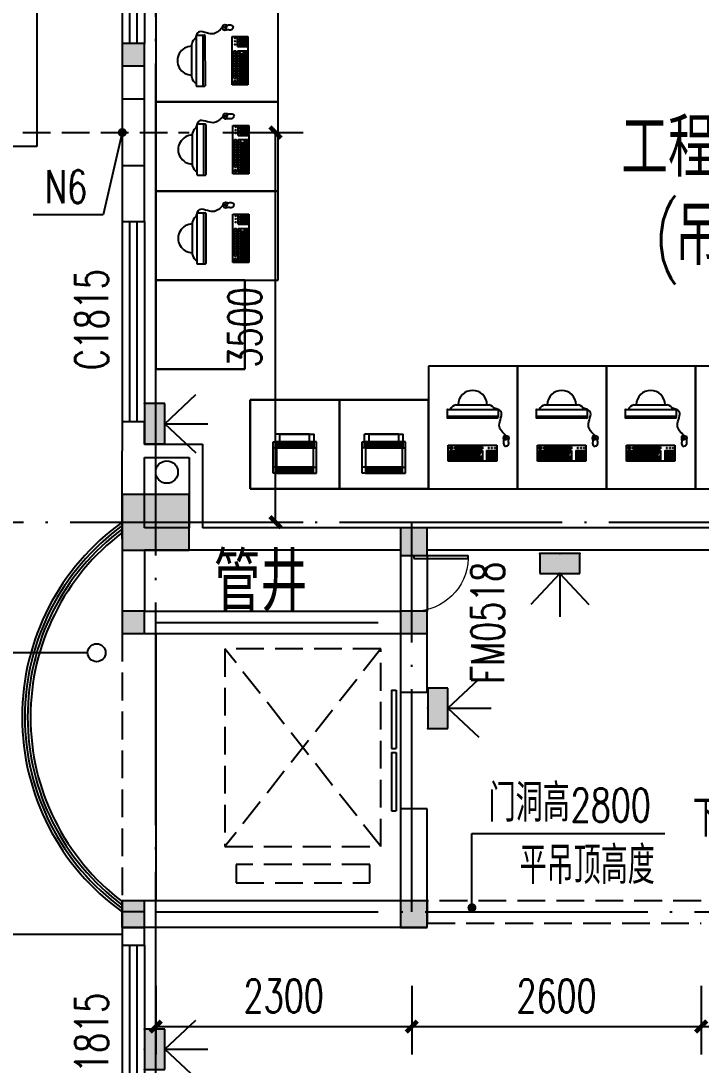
# Model space of a CAD drawing. Extents: x -93062 to 326984, y -142534 to 91021.
# Drawn here: x 24657 to 30768, y 41996 to 51375 of the extents above; entities that cross this region are included whole.
import ezdxf

# ---------------------------------------------------------------- set-up
doc = ezdxf.new("R2010")
doc.units = 0
doc.header["$LTSCALE"] = 1000
doc.header["$MEASUREMENT"] = 0
doc.linetypes.add('DASH', pattern=[0.35, 0.25, -0.1])
doc.linetypes.add('DOTE', pattern=[2.42, 2, -0.2, 0.02, -0.2])
doc.layers.get('0').update_dxf_attribs({"color": 8})
doc.layers.get('Defpoints').update_dxf_attribs({"color": 8})
for name, color, linetype in [('-人员定位', 6, 'Continuous'), ('CENTRE LINE', 8, 'DOTE'), ('COLUMN', 8, 'Continuous'), ('DIM_IDEN', 8, 'Continuous'), ('DIM_LEAD', 8, 'Continuous'), ('DOTE', 8, 'DOTE'), ('EQUIPMENT', 8, 'Continuous'), ('GROUND', 8, 'Continuous'), ('HOLE', 8, 'Continuous'), ('PUB_DIM', 8, 'Continuous'), ('PUB_HATCH', 8, 'Continuous'), ('PUB_TEXT', 8, 'Continuous'), ('STAIR', 8, 'Continuous'), ('TEXT', 8, 'Continuous'), ('WALL', 8, 'Continuous'), ('WINDOW', 8, 'Continuous'), ('WINDOW_TEXT', 8, 'Continuous')]:
    doc.layers.add(name, color=color, linetype=linetype)
doc.styles.add('_TCH_DIM', font='SIMPLEX', dxfattribs={"bigfont": 'GBCBIG'})
doc.styles.add('_TCH_DIM_T3', font='SIMPLEX', dxfattribs={"width": 0.705882, "bigfont": 'GBCBIG'})
doc.styles.add('_TCH_WINDOW', font='SIMPLEX', dxfattribs={"bigfont": 'GBCBIG'})
doc.styles.add('HZTXT', font='geditxt.shx', dxfattribs={"width": 0.8, "bigfont": 'hztxt1.shx'})
doc.dimstyles.new('_TCH_ARCH&&100', dxfattribs={"dimtxt": 297.5, "dimasz": 100, "dimexe": 250, "dimexo": 300, "dimgap": 126.25, "dimtad": 1, "dimdec": 0, "dimzin": 0, "dimdsep": 46, "dimtxsty": '_TCH_DIM_T3', "dimblk": 'ARCHTICK', "dimcen": 0.09, "dimazin": 2, "dimtfac": 1, "dimtdec": 0, "dimtix": 1, "dimtmove": 2, "dimatfit": 3, "dimfxl": 1, "dimtolj": 1, "dimtzin": 0, "dimarcsym": 0})

# ---------------------------------------------------------------- blocks, each defined once
blk = doc.blocks.new('_FZH')
blk.add_lwpolyline([(-0.5, -0.5), (0.5, -0.5), (0.5, 0.5), (-0.5, 0.5)], close=True)
at = {"layer": 'PUB_HATCH'}
blk.add_solid([(-0.5, -0.5), (0.5, -0.5), (-0.5, 0.5), (0.5, 0.5)], dxfattribs=at)
blk = doc.blocks.new('DSADa')
at = {"layer": 'COLUMN', "xscale": 600.0000000000146, "yscale": 500, "zscale": 500}
blk.add_blockref('_FZH', (0, -34500), dxfattribs=at)
blk = doc.blocks.new('A$C31CF031A')
at = {"layer": 'EQUIPMENT', "ltscale": 100}
for p, q in [((0, 4574.4), (0, 3774.4)), ((1100, 3774.4), (1100, 4574.4)), ((1100, 3774.4), (0, 3774.4)), ((0, 3774.4), (0, 2974.4)), ((0, 3774.4), (1100, 3774.4)), ((1100, 2974.4), (1100, 3774.4)), ((1100, 2974.4), (0, 2974.4)), ((0, 2974.4), (0, 2174.4)), ((0, 2974.4), (1100, 2974.4)), ((1100, 2174.4), (1100, 2974.4)), ((0, 2174.4), (1100, 2174.4)), ((2450, 1400), (2450, 300)), ((3250, 1400), (2450, 1400)), ((3250, 300), (3250, 1400)), ((3250, 1400), (3250, 300)), ((4050, 1400), (3250, 1400)), ((4050, 300), (4050, 1400)), ((4050, 1400), (4050, 300)), ((4850, 1400), (4050, 1400)), ((4850, 1400), (4850, 300)), ((5650, 1400), (4850, 1400)), ((4850, 300), (4850, 1400)), ((2450, 300), (3250, 300)), ((3250, 300), (4050, 300)), ((4050, 300), (4850, 300)), ((4850, 300), (5650, 300))]:
    blk.add_line(p, q, dxfattribs=at)
at = {"layer": 'EQUIPMENT'}
for p, q in [((608.4, 4445.3), (599.8, 4445.3)), ((608.4, 4444.3), (599.8, 4444.3)), ((634.9, 4445.3), (625.1, 4445.3)), ((634.9, 4444.3), (625.1, 4444.3)), ((365.5, 3920.2), (365.5, 4369.5)), ((370.5, 4374.5), (438, 4374.5)), ((426.2, 3915.2), (426.2, 4374.5)), ((443, 4369.5), (443.1, 3920.2)), ((686.6, 3926.9), (686.6, 4361.4)), ((686.6, 4361.4), (829.2, 4361.4)), ((733.9, 4271.2), (733.9, 4361.4)), ((733.9, 4361.4), (822.7, 4361.4)), ((733.9, 4361.4), (822.7, 4361.4)), ((733.9, 4271.2), (733.9, 4361.4)), ((733.9, 4338.8), (822.7, 4338.8)), ((733.9, 4316.3), (822.7, 4316.3)), ((751.6, 4361.4), (751.6, 4271.2)), ((769.4, 4361.4), (769.4, 4271.2)), ((787.2, 4361.4), (787.2, 4271.2)), ((804.9, 4361.4), (804.9, 4271.2)), ((822.7, 4361.4), (822.7, 4271.2)), ((829.2, 4361.4), (829.2, 3926.9)), ((324.1, 3996.4), (324.1, 4293.4)), ((702.3, 4233.7), (720.1, 4233.7)), ((702.3, 3985.7), (702.3, 4233.7)), ((702.3, 4233.7), (720.1, 4233.7)), ((720.1, 4233.7), (720.1, 4178.4)), ((720.1, 4233.7), (720.1, 3985.7)), ((733.9, 4293.8), (822.7, 4293.8)), ((733.9, 4271.2), (822.7, 4271.2)), ((733.9, 4233.7), (822.7, 4233.7)), ((733.9, 4233.7), (822.7, 4233.7)), ((733.9, 3940.7), (733.9, 4233.7)), ((733.9, 4233.7), (822.7, 4233.7)), ((751.6, 4233.7), (751.6, 3940.7)), ((787.2, 4233.7), (787.2, 3940.7)), ((804.9, 4233.7), (804.9, 3940.7)), ((822.7, 4233.7), (822.7, 3940.7)), ((702.3, 4211.2), (720.1, 4211.2)), ((702.3, 4188.6), (720.1, 4188.6)), ((702.3, 4166.1), (720.1, 4166.1)), ((702.3, 4143.5), (720.1, 4143.5)), ((733.9, 4211.2), (769.4, 4211.2)), ((733.9, 4188.6), (822.7, 4188.6)), ((733.9, 4166.1), (822.7, 4166.1)), ((733.9, 4143.5), (822.7, 4143.5)), ((769.4, 4211.2), (769.4, 3940.7)), ((787.2, 4211.2), (822.7, 4211.2)), ((702.3, 4121), (720.1, 4121)), ((702.3, 4098.5), (720.1, 4098.5)), ((702.3, 4075.9), (720.1, 4075.9)), ((702.3, 4053.4), (720.1, 4053.4)), ((733.9, 4121), (804.9, 4121)), ((733.9, 4098.5), (804.9, 4098.5)), ((733.9, 4075.9), (804.9, 4075.9)), ((733.9, 4053.4), (804.9, 4053.4)), ((702.3, 4030.8), (720.1, 4030.8)), ((702.3, 4008.3), (720.1, 4008.3)), ((702.3, 3985.7), (720.1, 3985.7)), ((702.3, 3963.2), (720.1, 3963.2)), ((702.3, 3940.7), (702.3, 3963.2)), ((720.1, 3940.7), (702.3, 3940.7)), ((720.1, 3963.2), (720.1, 3940.7)), ((733.9, 4030.8), (822.7, 4030.8)), ((733.9, 4008.3), (822.7, 4008.3)), ((733.9, 3985.7), (822.7, 3985.7)), ((733.9, 3963.2), (822.7, 3963.2)), ((822.7, 3940.7), (733.9, 3940.7)), ((370.5, 3915.2), (438.1, 3915.2)), ((829.2, 3926.9), (686.6, 3926.9)), ((372.2, 3122.4), (372.2, 3571.7)), ((377.2, 3576.7), (444.7, 3576.7)), ((432.9, 3117.4), (432.9, 3576.7)), ((449.7, 3571.7), (449.7, 3122.4)), ((615, 3647.4), (606.5, 3647.4)), ((615.1, 3646.5), (606.5, 3646.5)), ((641.5, 3646.5), (631.7, 3646.5)), ((641.5, 3647.4), (631.8, 3647.4)), ((330.8, 3198.6), (330.8, 3495.6)), ((693.2, 3129), (693.2, 3563.5)), ((693.2, 3563.5), (835.9, 3563.5)), ((740.5, 3473.4), (740.5, 3563.5)), ((740.5, 3563.5), (829.3, 3563.5)), ((740.5, 3563.5), (829.3, 3563.5)), ((740.5, 3473.4), (740.5, 3563.5)), ((740.5, 3541), (829.3, 3541)), ((740.5, 3518.4), (829.3, 3518.4)), ((740.5, 3495.9), (829.3, 3495.9)), ((740.5, 3473.4), (829.3, 3473.4)), ((758.3, 3563.5), (758.3, 3473.4)), ((776.1, 3563.5), (776.1, 3473.4)), ((793.8, 3563.5), (793.8, 3473.4)), ((811.6, 3563.5), (811.6, 3473.4)), ((829.3, 3563.5), (829.3, 3473.4)), ((835.9, 3563.5), (835.9, 3129)), ((709, 3435.9), (726.7, 3435.9)), ((709, 3187.9), (709, 3435.9)), ((709, 3435.9), (726.7, 3435.9)), ((709, 3413.3), (726.7, 3413.3)), ((709, 3390.8), (726.7, 3390.8)), ((726.7, 3435.9), (726.7, 3380.5)), ((726.7, 3435.9), (726.7, 3187.9)), ((740.5, 3435.9), (829.3, 3435.9)), ((740.5, 3435.9), (829.3, 3435.9)), ((740.5, 3142.8), (740.5, 3435.9)), ((740.5, 3435.9), (829.3, 3435.9)), ((740.5, 3413.3), (776.1, 3413.3)), ((740.5, 3390.8), (829.3, 3390.8)), ((758.3, 3435.9), (758.3, 3142.8)), ((776.1, 3413.3), (776.1, 3142.8)), ((793.8, 3435.9), (793.8, 3142.8)), ((793.8, 3413.3), (829.3, 3413.3)), ((811.6, 3435.9), (811.6, 3142.8)), ((829.3, 3435.9), (829.3, 3142.8)), ((709, 3368.2), (726.7, 3368.2)), ((709, 3345.7), (726.7, 3345.7)), ((709, 3323.1), (726.7, 3323.1)), ((709, 3300.6), (726.7, 3300.6)), ((740.5, 3368.2), (829.3, 3368.2)), ((740.5, 3345.7), (829.3, 3345.7)), ((740.5, 3323.1), (811.6, 3323.1)), ((740.5, 3300.6), (811.6, 3300.6)), ((709, 3278.1), (726.7, 3278.1)), ((709, 3255.5), (726.7, 3255.5)), ((709, 3233), (726.7, 3233)), ((709, 3210.4), (726.7, 3210.4)), ((740.5, 3278.1), (811.6, 3278.1)), ((740.5, 3255.5), (811.6, 3255.5)), ((740.5, 3233), (829.3, 3233)), ((740.5, 3210.4), (829.3, 3210.4)), ((377.2, 3117.4), (444.7, 3117.4)), ((835.9, 3129), (693.2, 3129)), ((709, 3187.9), (726.7, 3187.9)), ((709, 3165.3), (726.7, 3165.3)), ((709, 3142.9), (709, 3165.3)), ((726.7, 3142.9), (709, 3142.9)), ((726.7, 3165.3), (726.7, 3142.9)), ((740.5, 3187.9), (829.3, 3187.9)), ((740.5, 3165.3), (829.3, 3165.3)), ((829.3, 3142.8), (740.5, 3142.8)), ((615, 2849.6), (606.5, 2849.6)), ((615.1, 2848.6), (606.5, 2848.6)), ((641.5, 2848.6), (631.7, 2848.6)), ((641.5, 2849.6), (631.8, 2849.6)), ((372.2, 2324.5), (372.2, 2773.8)), ((377.2, 2778.8), (444.7, 2778.8)), ((432.9, 2319.5), (432.9, 2778.8)), ((449.7, 2773.8), (449.7, 2324.5)), ((693.2, 2331.2), (693.2, 2765.7)), ((693.2, 2765.7), (835.9, 2765.7)), ((740.5, 2675.5), (740.5, 2765.7)), ((740.5, 2765.7), (829.3, 2765.7)), ((740.5, 2765.7), (829.3, 2765.7)), ((740.5, 2675.5), (740.5, 2765.7)), ((740.5, 2743.1), (829.3, 2743.1)), ((740.5, 2720.6), (829.3, 2720.6)), ((758.3, 2765.7), (758.3, 2675.5)), ((776.1, 2765.7), (776.1, 2675.5)), ((793.8, 2765.7), (793.8, 2675.5)), ((811.6, 2765.7), (811.6, 2675.5)), ((829.3, 2765.7), (829.3, 2675.5)), ((835.9, 2765.7), (835.9, 2331.2)), ((330.8, 2400.7), (330.8, 2697.7)), ((709, 2638), (726.7, 2638)), ((709, 2390), (709, 2638)), ((709, 2638), (726.7, 2638)), ((726.7, 2638), (726.7, 2582.6)), ((726.7, 2638), (726.7, 2390)), ((740.5, 2698), (829.3, 2698)), ((740.5, 2675.5), (829.3, 2675.5)), ((740.5, 2638), (829.3, 2638)), ((740.5, 2638), (829.3, 2638)), ((740.5, 2344.9), (740.5, 2638)), ((740.5, 2638), (829.3, 2638)), ((758.3, 2638), (758.3, 2344.9)), ((793.8, 2638), (793.8, 2344.9)), ((811.6, 2638), (811.6, 2344.9)), ((829.3, 2638), (829.3, 2344.9)), ((709, 2615.5), (726.7, 2615.5)), ((709, 2592.9), (726.7, 2592.9)), ((709, 2570.4), (726.7, 2570.4)), ((709, 2547.8), (726.7, 2547.8)), ((740.5, 2615.5), (776.1, 2615.5)), ((740.5, 2592.9), (829.3, 2592.9)), ((740.5, 2570.4), (829.3, 2570.4)), ((740.5, 2547.8), (829.3, 2547.8)), ((776.1, 2615.5), (776.1, 2344.9)), ((793.8, 2615.5), (829.3, 2615.5)), ((709, 2525.3), (726.7, 2525.3)), ((709, 2502.7), (726.7, 2502.7)), ((709, 2480.2), (726.7, 2480.2)), ((709, 2457.6), (726.7, 2457.6)), ((740.5, 2525.3), (811.6, 2525.3)), ((740.5, 2502.7), (811.6, 2502.7)), ((740.5, 2480.2), (811.6, 2480.2)), ((740.5, 2457.6), (811.6, 2457.6)), ((709, 2435.1), (726.7, 2435.1)), ((709, 2412.6), (726.7, 2412.6)), ((709, 2390), (726.7, 2390)), ((709, 2367.5), (726.7, 2367.5)), ((709, 2345), (709, 2367.5)), ((726.7, 2345), (709, 2345)), ((726.7, 2367.5), (726.7, 2345)), ((740.5, 2435.1), (829.3, 2435.1)), ((740.5, 2412.6), (829.3, 2412.6)), ((740.5, 2390), (829.3, 2390)), ((740.5, 2367.5), (829.3, 2367.5)), ((829.3, 2344.9), (740.5, 2344.9)), ((377.2, 2319.5), (444.7, 2319.5)), ((835.9, 2331.2), (693.2, 2331.2)), ((0, 1374.4), (0, 2174.4)), ((0, 2174.4), (800, 2174.4)), ((800, 2174.4), (0, 2174.4)), ((0, 2174.4), (0, 1374.4)), ((800, 2174.4), (800, 1374.4)), ((800, 1374.4), (800, 2174.4)), ((800, 1374.4), (0, 1374.4)), ((0, 1374.4), (800, 1374.4)), ((1650, 1100), (850, 1100)), ((850, 1100), (850, 300)), ((850, 1100), (1650, 1100)), ((850, 300), (850, 1100)), ((2450, 1100), (1650, 1100)), ((1650, 1100), (1650, 300)), ((1650, 1100), (2450, 1100)), ((1650, 300), (1650, 1100)), ((1650, 300), (1650, 1100)), ((1650, 1100), (1650, 300)), ((2450, 300), (2450, 1100)), ((2450, 1100), (2450, 300)), ((2698.3, 1054.2), (2995.3, 1054.2)), ((3498.3, 1054.2), (3795.3, 1054.2)), ((4298.3, 1054.2), (4595.3, 1054.2)), ((2617.1, 1007.9), (2617.1, 940.3)), ((2617.1, 952.2), (3076.4, 952.2)), ((2622.1, 1012.9), (3071.4, 1012.9)), ((3076.4, 1007.9), (3076.4, 940.3)), ((3417.1, 1007.9), (3417.1, 940.3)), ((3417.1, 952.2), (3876.4, 952.2)), ((3422.1, 1012.9), (3871.4, 1012.9)), ((3876.4, 1007.9), (3876.4, 940.3)), ((4217.1, 1007.9), (4217.1, 940.3)), ((4217.1, 952.2), (4676.4, 952.2)), ((4222.1, 1012.9), (4671.4, 1012.9)), ((4676.4, 1007.9), (4676.4, 940.3)), ((3071.4, 935.3), (2622.1, 935.3)), ((3871.4, 935.3), (3422.1, 935.3)), ((4671.4, 935.3), (4222.1, 935.3)), ((1077, 668.8), (1077, 792)), ((1383.3, 792), (1077, 792)), ((1116.7, 668.8), (1116.7, 792)), ((1116.7, 792), (1423, 792)), ((1383.3, 668.8), (1383.3, 792)), ((1423, 668.8), (1423, 792)), ((1877, 668.8), (1877, 792)), ((2183.3, 792), (1877, 792)), ((1916.7, 668.8), (1916.7, 792)), ((1916.7, 792), (2223, 792)), ((2183.3, 668.8), (2183.3, 792)), ((2223, 668.8), (2223, 792)), ((3146.2, 770), (3146.2, 778.5)), ((3146.2, 743.5), (3146.2, 753.3)), ((3147.2, 770), (3147.2, 778.5)), ((3147.2, 743.5), (3147.2, 753.3)), ((3946.2, 770), (3946.2, 778.5)), ((3946.2, 743.5), (3946.2, 753.3)), ((3947.2, 770), (3947.2, 778.5)), ((3947.2, 743.5), (3947.2, 753.3)), ((4746.2, 770), (4746.2, 778.5)), ((4746.2, 743.5), (4746.2, 753.3)), ((4747.2, 770), (4747.2, 778.5)), ((4747.2, 743.5), (4747.2, 753.3)), ((1054.5, 723.1), (1414.8, 723.1)), ((1054.5, 439.5), (1054.5, 723.1)), ((1414.8, 668.8), (1054.5, 668.8)), ((1085.2, 723.1), (1085.2, 439.5)), ((1445.5, 723.1), (1085.2, 723.1)), ((1085.2, 668.8), (1445.5, 668.8)), ((1093.6, 668.8), (1093.6, 723.1)), ((1112.7, 668.8), (1112.7, 723.1)), ((1130.6, 668.8), (1130.6, 723.1)), ((1133.3, 668.8), (1133.3, 723.1)), ((1147.2, 668.8), (1147.2, 723.1)), ((1151.2, 668.8), (1151.2, 723.1)), ((1167.6, 668.8), (1167.6, 723.1)), ((1170.3, 668.8), (1170.3, 723.1)), ((1186.7, 668.8), (1186.7, 723.1)), ((1186.9, 668.8), (1186.9, 723.1)), ((1204.6, 668.8), (1204.6, 723.1)), ((1204.8, 668.8), (1204.8, 723.1)), ((1221.2, 668.8), (1221.2, 723.1)), ((1225.2, 668.8), (1225.2, 723.1)), ((1240.3, 668.8), (1240.3, 723.1)), ((1241.8, 668.8), (1241.8, 723.1)), ((1258.2, 668.8), (1258.2, 723.1)), ((1259.7, 668.8), (1259.7, 723.1)), ((1274.8, 668.8), (1274.8, 723.1)), ((1278.8, 668.8), (1278.8, 723.1)), ((1295.2, 668.8), (1295.2, 723.1)), ((1295.4, 668.8), (1295.4, 723.1)), ((1313.1, 668.8), (1313.1, 723.1)), ((1313.3, 668.8), (1313.3, 723.1)), ((1329.7, 668.8), (1329.7, 723.1)), ((1332.4, 668.8), (1332.4, 723.1)), ((1348.8, 668.8), (1348.8, 723.1)), ((1352.8, 668.8), (1352.8, 723.1)), ((1366.7, 668.8), (1366.7, 723.1)), ((1369.4, 668.8), (1369.4, 723.1)), ((1387.3, 668.8), (1387.3, 723.1)), ((1406.4, 668.8), (1406.4, 723.1)), ((1414.8, 723.1), (1414.8, 439.5)), ((1445.5, 439.5), (1445.5, 723.1)), ((1854.5, 723.1), (2214.8, 723.1)), ((1854.5, 439.5), (1854.5, 723.1)), ((2214.8, 668.8), (1854.5, 668.8)), ((1885.2, 723.1), (1885.2, 439.5)), ((2245.5, 723.1), (1885.2, 723.1)), ((1885.2, 668.8), (2245.5, 668.8)), ((1893.6, 668.8), (1893.6, 723.1)), ((1912.7, 668.8), (1912.7, 723.1)), ((1930.6, 668.8), (1930.6, 723.1)), ((1933.3, 668.8), (1933.3, 723.1)), ((1947.2, 668.8), (1947.2, 723.1)), ((1951.2, 668.8), (1951.2, 723.1)), ((1967.6, 668.8), (1967.6, 723.1)), ((1970.3, 668.8), (1970.3, 723.1)), ((1986.7, 668.8), (1986.7, 723.1)), ((1986.9, 668.8), (1986.9, 723.1)), ((2004.6, 668.8), (2004.6, 723.1)), ((2004.8, 668.8), (2004.8, 723.1)), ((2021.2, 668.8), (2021.2, 723.1)), ((2025.2, 668.8), (2025.2, 723.1)), ((2040.3, 668.8), (2040.3, 723.1)), ((2041.8, 668.8), (2041.8, 723.1)), ((2058.2, 668.8), (2058.2, 723.1)), ((2059.7, 668.8), (2059.7, 723.1)), ((2074.8, 668.8), (2074.8, 723.1)), ((2078.8, 668.8), (2078.8, 723.1)), ((2095.2, 668.8), (2095.2, 723.1)), ((2095.4, 668.8), (2095.4, 723.1)), ((2113.1, 668.8), (2113.1, 723.1)), ((2113.3, 668.8), (2113.3, 723.1)), ((2129.7, 668.8), (2129.7, 723.1)), ((2132.4, 668.8), (2132.4, 723.1)), ((2148.8, 668.8), (2148.8, 723.1)), ((2152.8, 668.8), (2152.8, 723.1)), ((2166.7, 668.8), (2166.7, 723.1)), ((2169.4, 668.8), (2169.4, 723.1)), ((2187.3, 668.8), (2187.3, 723.1)), ((2206.4, 668.8), (2206.4, 723.1)), ((2214.8, 723.1), (2214.8, 439.5)), ((2245.5, 439.5), (2245.5, 723.1)), ((2628.8, 691.8), (3063.3, 691.8)), ((2628.8, 549.1), (2628.8, 691.8)), ((2642.7, 658.3), (2642.7, 676.1)), ((2642.7, 676.1), (2665.1, 676.1)), ((2665.1, 658.3), (2642.7, 658.3)), ((2665.1, 676.1), (2665.1, 658.3)), ((2687.6, 676.1), (2687.6, 658.3)), ((2687.6, 676.1), (2935.6, 676.1)), ((2935.6, 658.3), (2687.6, 658.3)), ((2710.2, 676.1), (2710.2, 658.3)), ((2732.7, 676.1), (2732.7, 658.3)), ((2755.3, 676.1), (2755.3, 658.3)), ((2777.8, 676.1), (2777.8, 658.3)), ((2800.4, 676.1), (2800.4, 658.3)), ((2822.9, 676.1), (2822.9, 658.3)), ((2845.4, 676.1), (2845.4, 658.3)), ((2868, 676.1), (2868, 658.3)), ((2935.6, 658.3), (2880.3, 658.3)), ((2890.5, 676.1), (2890.5, 658.3)), ((2913.1, 676.1), (2913.1, 658.3)), ((2935.6, 676.1), (2935.6, 658.3)), ((2935.6, 676.1), (2935.6, 658.3)), ((3063.3, 691.8), (3063.3, 549.1)), ((3428.8, 691.8), (3863.3, 691.8)), ((3428.8, 549.1), (3428.8, 691.8)), ((3442.7, 658.3), (3442.7, 676.1)), ((3442.7, 676.1), (3465.1, 676.1)), ((3465.1, 658.3), (3442.7, 658.3)), ((3465.1, 676.1), (3465.1, 658.3)), ((3487.6, 676.1), (3487.6, 658.3)), ((3487.6, 676.1), (3735.6, 676.1)), ((3735.6, 658.3), (3487.6, 658.3)), ((3510.2, 676.1), (3510.2, 658.3)), ((3532.7, 676.1), (3532.7, 658.3)), ((3555.3, 676.1), (3555.3, 658.3)), ((3577.8, 676.1), (3577.8, 658.3)), ((3600.4, 676.1), (3600.4, 658.3)), ((3622.9, 676.1), (3622.9, 658.3)), ((3645.4, 676.1), (3645.4, 658.3)), ((3668, 676.1), (3668, 658.3)), ((3735.6, 658.3), (3680.3, 658.3)), ((3690.5, 676.1), (3690.5, 658.3)), ((3713.1, 676.1), (3713.1, 658.3)), ((3735.6, 676.1), (3735.6, 658.3)), ((3735.6, 676.1), (3735.6, 658.3)), ((3863.3, 691.8), (3863.3, 549.1)), ((4228.8, 691.8), (4663.3, 691.8)), ((4228.8, 549.1), (4228.8, 691.8)), ((4242.7, 658.3), (4242.7, 676.1)), ((4242.7, 676.1), (4265.1, 676.1)), ((4265.1, 658.3), (4242.7, 658.3)), ((4265.1, 676.1), (4265.1, 658.3)), ((4287.6, 676.1), (4287.6, 658.3)), ((4287.6, 676.1), (4535.6, 676.1)), ((4535.6, 658.3), (4287.6, 658.3)), ((4310.2, 676.1), (4310.2, 658.3)), ((4332.7, 676.1), (4332.7, 658.3)), ((4355.3, 676.1), (4355.3, 658.3)), ((4377.8, 676.1), (4377.8, 658.3)), ((4400.4, 676.1), (4400.4, 658.3)), ((4422.9, 676.1), (4422.9, 658.3)), ((4445.4, 676.1), (4445.4, 658.3)), ((4468, 676.1), (4468, 658.3)), ((4535.6, 658.3), (4480.3, 658.3)), ((4490.5, 676.1), (4490.5, 658.3)), ((4513.1, 676.1), (4513.1, 658.3)), ((4535.6, 676.1), (4535.6, 658.3)), ((4535.6, 676.1), (4535.6, 658.3)), ((4663.3, 691.8), (4663.3, 549.1)), ((2642.6, 644.5), (2935.6, 644.5)), ((2642.6, 555.7), (2642.6, 644.5)), ((2935.6, 626.7), (2642.6, 626.7)), ((2913.1, 608.9), (2642.6, 608.9)), ((2935.6, 591.2), (2642.6, 591.2)), ((2935.6, 573.4), (2642.6, 573.4)), ((2665.1, 644.5), (2665.1, 555.7)), ((2687.6, 644.5), (2687.6, 555.7)), ((2710.2, 644.5), (2710.2, 555.7)), ((2732.7, 644.5), (2732.7, 555.7)), ((2755.3, 644.5), (2755.3, 573.4)), ((2777.8, 644.5), (2777.8, 573.4)), ((2800.4, 644.5), (2800.4, 573.4)), ((2822.9, 644.5), (2822.9, 573.4)), ((2845.4, 644.5), (2845.4, 555.7)), ((2868, 644.5), (2868, 555.7)), ((2890.5, 644.5), (2890.5, 555.7)), ((2913.1, 644.5), (2913.1, 608.9)), ((2913.1, 591.2), (2913.1, 555.7)), ((2935.6, 644.5), (2935.6, 555.7)), ((2935.6, 644.5), (2935.6, 555.7)), ((2935.6, 644.5), (2935.6, 555.7)), ((2973.1, 644.5), (3063.3, 644.5)), ((2973.1, 644.5), (2973.1, 555.7)), ((2973.1, 644.5), (3063.3, 644.5)), ((3063.3, 626.7), (2973.1, 626.7)), ((3063.3, 608.9), (2973.1, 608.9)), ((3063.3, 591.2), (2973.1, 591.2)), ((3063.3, 573.4), (2973.1, 573.4)), ((2995.7, 644.5), (2995.7, 555.7)), ((3018.2, 644.5), (3018.2, 555.7)), ((3040.8, 644.5), (3040.8, 555.7)), ((3063.3, 644.5), (3063.3, 555.7)), ((3063.3, 644.5), (3063.3, 555.7)), ((3442.6, 644.5), (3735.6, 644.5)), ((3442.6, 555.7), (3442.6, 644.5)), ((3735.6, 626.7), (3442.6, 626.7)), ((3713.1, 608.9), (3442.6, 608.9)), ((3735.6, 591.2), (3442.6, 591.2)), ((3735.6, 573.4), (3442.6, 573.4)), ((3465.1, 644.5), (3465.1, 555.7)), ((3487.6, 644.5), (3487.6, 555.7)), ((3510.2, 644.5), (3510.2, 555.7)), ((3532.7, 644.5), (3532.7, 555.7)), ((3555.3, 644.5), (3555.3, 573.4)), ((3577.8, 644.5), (3577.8, 573.4)), ((3600.4, 644.5), (3600.4, 573.4)), ((3622.9, 644.5), (3622.9, 573.4)), ((3645.4, 644.5), (3645.4, 555.7)), ((3668, 644.5), (3668, 555.7)), ((3690.5, 644.5), (3690.5, 555.7)), ((3713.1, 644.5), (3713.1, 608.9)), ((3713.1, 591.2), (3713.1, 555.7)), ((3735.6, 644.5), (3735.6, 555.7)), ((3735.6, 644.5), (3735.6, 555.7)), ((3735.6, 644.5), (3735.6, 555.7)), ((3773.1, 644.5), (3863.3, 644.5)), ((3773.1, 644.5), (3773.1, 555.7)), ((3773.1, 644.5), (3863.3, 644.5)), ((3863.3, 626.7), (3773.1, 626.7)), ((3863.3, 608.9), (3773.1, 608.9)), ((3863.3, 591.2), (3773.1, 591.2)), ((3863.3, 573.4), (3773.1, 573.4)), ((3795.7, 644.5), (3795.7, 555.7)), ((3818.2, 644.5), (3818.2, 555.7)), ((3840.8, 644.5), (3840.8, 555.7)), ((3863.3, 644.5), (3863.3, 555.7)), ((3863.3, 644.5), (3863.3, 555.7)), ((4242.6, 644.5), (4535.6, 644.5)), ((4242.6, 555.7), (4242.6, 644.5)), ((4535.6, 626.7), (4242.6, 626.7)), ((4513.1, 608.9), (4242.6, 608.9)), ((4535.6, 591.2), (4242.6, 591.2)), ((4535.6, 573.4), (4242.6, 573.4)), ((4265.1, 644.5), (4265.1, 555.7)), ((4287.6, 644.5), (4287.6, 555.7)), ((4310.2, 644.5), (4310.2, 555.7)), ((4332.7, 644.5), (4332.7, 555.7)), ((4355.3, 644.5), (4355.3, 573.4)), ((4377.8, 644.5), (4377.8, 573.4)), ((4400.4, 644.5), (4400.4, 573.4)), ((4422.9, 644.5), (4422.9, 573.4)), ((4445.4, 644.5), (4445.4, 555.7)), ((4468, 644.5), (4468, 555.7)), ((4490.5, 644.5), (4490.5, 555.7)), ((4513.1, 644.5), (4513.1, 608.9)), ((4513.1, 591.2), (4513.1, 555.7)), ((4535.6, 644.5), (4535.6, 555.7)), ((4535.6, 644.5), (4535.6, 555.7)), ((4535.6, 644.5), (4535.6, 555.7)), ((4573.1, 644.5), (4663.3, 644.5)), ((4573.1, 644.5), (4573.1, 555.7)), ((4573.1, 644.5), (4663.3, 644.5)), ((4663.3, 626.7), (4573.1, 626.7)), ((4663.3, 608.9), (4573.1, 608.9)), ((4663.3, 591.2), (4573.1, 591.2)), ((4663.3, 573.4), (4573.1, 573.4)), ((4595.7, 644.5), (4595.7, 555.7)), ((4618.2, 644.5), (4618.2, 555.7)), ((4640.8, 644.5), (4640.8, 555.7)), ((4663.3, 644.5), (4663.3, 555.7)), ((4663.3, 644.5), (4663.3, 555.7)), ((1414.8, 495.2), (1054.5, 495.2)), ((1085.2, 495.2), (1445.5, 495.2)), ((1093.6, 440.7), (1093.6, 495)), ((1112.7, 440.7), (1112.7, 495)), ((1130.6, 440.7), (1130.6, 495)), ((1133.3, 440.7), (1133.3, 495)), ((1147.2, 440.7), (1147.2, 495)), ((1151.2, 440.7), (1151.2, 495)), ((1167.6, 440.7), (1167.6, 495)), ((1170.3, 440.7), (1170.3, 495)), ((1186.7, 440.7), (1186.7, 495)), ((1186.9, 440.7), (1186.9, 495)), ((1204.6, 440.7), (1204.6, 495)), ((1204.8, 440.7), (1204.8, 495)), ((1221.2, 440.7), (1221.2, 495)), ((1225.2, 440.7), (1225.2, 495)), ((1240.3, 440.7), (1240.3, 495)), ((1241.8, 440.7), (1241.8, 495)), ((1258.2, 440.7), (1258.2, 495)), ((1259.7, 440.7), (1259.7, 495)), ((1274.8, 440.7), (1274.8, 495)), ((1278.8, 440.7), (1278.8, 495)), ((1295.2, 440.7), (1295.2, 495)), ((1295.4, 440.7), (1295.4, 495)), ((1313.1, 440.7), (1313.1, 495)), ((1313.3, 440.7), (1313.3, 495)), ((1329.7, 440.7), (1329.7, 495)), ((1332.4, 440.7), (1332.4, 495)), ((1348.8, 440.7), (1348.8, 495)), ((1352.8, 440.7), (1352.8, 495)), ((1366.7, 440.7), (1366.7, 495)), ((1369.4, 440.7), (1369.4, 495)), ((1387.3, 440.7), (1387.3, 495)), ((1406.4, 440.7), (1406.4, 495)), ((2214.8, 495.2), (1854.5, 495.2)), ((1885.2, 495.2), (2245.5, 495.2)), ((1893.6, 440.7), (1893.6, 495)), ((1912.7, 440.7), (1912.7, 495)), ((1930.6, 440.7), (1930.6, 495)), ((1933.3, 440.7), (1933.3, 495)), ((1947.2, 440.7), (1947.2, 495)), ((1951.2, 440.7), (1951.2, 495)), ((1967.6, 440.7), (1967.6, 495)), ((1970.3, 440.7), (1970.3, 495)), ((1986.7, 440.7), (1986.7, 495)), ((1986.9, 440.7), (1986.9, 495)), ((2004.6, 440.7), (2004.6, 495)), ((2004.8, 440.7), (2004.8, 495)), ((2021.2, 440.7), (2021.2, 495)), ((2025.2, 440.7), (2025.2, 495)), ((2040.3, 440.7), (2040.3, 495)), ((2041.8, 440.7), (2041.8, 495)), ((2058.2, 440.7), (2058.2, 495)), ((2059.7, 440.7), (2059.7, 495)), ((2074.8, 440.7), (2074.8, 495)), ((2078.8, 440.7), (2078.8, 495)), ((2095.2, 440.7), (2095.2, 495)), ((2095.4, 440.7), (2095.4, 495)), ((2113.1, 440.7), (2113.1, 495)), ((2113.3, 440.7), (2113.3, 495)), ((2129.7, 440.7), (2129.7, 495)), ((2132.4, 440.7), (2132.4, 495)), ((2148.8, 440.7), (2148.8, 495)), ((2152.8, 440.7), (2152.8, 495)), ((2166.7, 440.7), (2166.7, 495)), ((2169.4, 440.7), (2169.4, 495)), ((2187.3, 440.7), (2187.3, 495)), ((2206.4, 440.7), (2206.4, 495)), ((3063.3, 549.1), (2628.8, 549.1)), ((2935.6, 555.7), (2642.6, 555.7)), ((3063.3, 555.7), (2973.1, 555.7)), ((3863.3, 549.1), (3428.8, 549.1)), ((3735.6, 555.7), (3442.6, 555.7)), ((3863.3, 555.7), (3773.1, 555.7)), ((4663.3, 549.1), (4228.8, 549.1)), ((4535.6, 555.7), (4242.6, 555.7)), ((4663.3, 555.7), (4573.1, 555.7)), ((1414.8, 439.5), (1054.5, 439.5)), ((1085.2, 439.5), (1445.5, 439.5)), ((2214.8, 439.5), (1854.5, 439.5)), ((1885.2, 439.5), (2245.5, 439.5)), ((850, 300), (1650, 300)), ((1650, 300), (850, 300)), ((1650, 300), (2450, 300)), ((2450, 300), (1650, 300))]:
    blk.add_line(p, q, dxfattribs=at)
for centre in [(712, 4347.2), (712, 4319.1), (712, 4291.1), (718.7, 3549.3), (718.7, 3521.3), (718.7, 3493.3), (718.7, 2751.4), (718.7, 2723.4), (718.7, 2695.4), (2993, 666.4), (3021.1, 666.4), (3049.1, 666.4), (3793, 666.4), (3821.1, 666.4), (3849.1, 666.4), (4593, 666.4), (4621.1, 666.4), (4649.1, 666.4)]:
    blk.add_circle(centre, 3.1, dxfattribs=at)
for centre, radius, start, end in [((389.2, 4284.1), 65.7, 111.11975, 171.92477), ((370.5, 4369.5), 5, 90, 180), ((438, 4369.5), 5, 0.00373, 90), ((324.1, 4144.9), 129.3, 90.00373, 270.00373), ((389.2, 4005.7), 65.7, 188.07523, 248.88025), ((370.5, 3920.2), 5, 180, 270), ((438.1, 3920.2), 5, 270, 0.00373), ((377.2, 3571.7), 5, 90, 180), ((444.7, 3571.7), 5, 0.00373, 90), ((330.8, 3347), 129.3, 90.00373, 270.00373), ((395.8, 3486.2), 65.7, 111.11975, 171.92477), ((395.8, 3207.8), 65.7, 188.07523, 248.88025), ((377.2, 3122.4), 5, 180, 270), ((444.7, 3122.4), 5, 270, 0.00373), ((395.8, 2688.4), 65.7, 111.11975, 171.92477), ((377.2, 2773.8), 5, 90, 180), ((444.7, 2773.8), 5, 0.00373, 90), ((330.8, 2549.2), 129.3, 90.00373, 270.00373), ((395.8, 2410), 65.7, 188.07523, 248.88025), ((377.2, 2324.5), 5, 180, 270), ((444.7, 2324.5), 5, 270, 0.00373), ((2846.8, 1054.2), 129.3, 0.00373, 180.00373), ((3646.8, 1054.2), 129.3, 0.00373, 180.00373), ((4446.8, 1054.2), 129.3, 0.00373, 180.00373), ((2707.6, 989.2), 65.7, 98.07523, 158.88025), ((2986, 989.2), 65.7, 21.11975, 81.92477), ((3507.6, 989.2), 65.7, 98.07523, 158.88025), ((3786, 989.2), 65.7, 21.11975, 81.92477), ((4307.6, 989.2), 65.7, 98.07523, 158.88025), ((4586, 989.2), 65.7, 21.11975, 81.92477), ((2622.1, 1007.9), 5, 90, 180), ((2622.1, 940.3), 5, 180, 270.00373), ((3071.4, 1007.9), 5, 0, 90), ((3071.4, 940.3), 5, 270.00373, 0), ((3422.1, 1007.9), 5, 90, 180), ((3422.1, 940.3), 5, 180, 270.00373), ((3871.4, 1007.9), 5, 0, 90), ((3871.4, 940.3), 5, 270.00373, 0), ((4222.1, 1007.9), 5, 90, 180), ((4222.1, 940.3), 5, 180, 270.00373), ((4671.4, 1007.9), 5, 0, 90), ((4671.4, 940.3), 5, 270.00373, 0)]:
    blk.add_arc(centre, radius, start, end, dxfattribs=at)
for centre, major_axis in [((616.7, 4444.8), (-8.48, 0)), ((616.7, 4444.8), (-3.81, 0)), ((623.4, 3647), (-8.48, 0)), ((623.4, 3647), (-3.81, 0)), ((623.4, 2849.1), (-8.48, 0)), ((623.4, 2849.1), (-3.81, 0)), ((3146.7, 761.6), (0, 8.48)), ((3146.7, 761.6), (0, 3.81)), ((3946.7, 761.6), (0, 8.48)), ((3946.7, 761.6), (0, 3.81)), ((4746.7, 761.6), (0, 8.48)), ((4746.7, 761.6), (0, 3.81))]:
    blk.add_ellipse(centre, major_axis=major_axis, ratio=0.331977, dxfattribs=at)
for points in [[(599.8, 4444.8), (509.2, 4385.3), (383.3, 4401), (354.6, 4340)], [(599.8, 4444.8), (605.5, 4463.2), (622.6, 4469.2), (648.6, 4465.4), (662.8, 4466.6), (680.7, 4465.3), (694.1, 4455.1), (697.2, 4444.8)], [(599.8, 4444.8), (605.5, 4426.5), (622.6, 4420.5), (648.6, 4424.2), (662.8, 4423), (680.7, 4424.4), (694.1, 4434.5), (697.2, 4444.8)], [(623.6, 4469.1), (630.9, 4457), (634.9, 4445.3)], [(623.6, 4420.5), (630.9, 4432.7), (634.9, 4444.3)], [(625.9, 4469.1), (633.2, 4457), (637.2, 4444.8)], [(625.9, 4420.5), (633.2, 4432.7), (637.2, 4444.8)], [(606.4, 3647), (612.1, 3665.3), (629.3, 3671.3), (655.2, 3667.6), (669.5, 3668.8), (687.4, 3667.4), (700.7, 3657.3), (703.9, 3647)], [(630.3, 3671.3), (637.5, 3659.1), (641.5, 3647.4)], [(632.6, 3671.3), (639.8, 3659.1), (643.9, 3647)], [(606.4, 3647), (515.8, 3587.4), (390, 3603.2), (361.3, 3542.1)], [(606.4, 3647), (612.1, 3628.6), (629.3, 3622.6), (655.2, 3626.3), (669.5, 3625.1), (687.4, 3626.5), (700.7, 3636.7), (703.9, 3647)], [(630.3, 3622.7), (637.5, 3634.8), (641.5, 3646.5)], [(632.6, 3622.7), (639.8, 3634.8), (643.9, 3647)], [(606.4, 2849.1), (515.8, 2789.5), (390, 2805.3), (361.3, 2744.3)], [(606.4, 2849.1), (612.1, 2867.4), (629.3, 2873.4), (655.2, 2869.7), (669.5, 2870.9), (687.4, 2869.5), (700.7, 2859.4), (703.9, 2849.1)], [(606.4, 2849.1), (612.1, 2830.8), (629.3, 2824.8), (655.2, 2828.5), (669.5, 2827.3), (687.4, 2828.7), (700.7, 2838.8), (703.9, 2849.1)], [(630.3, 2873.4), (637.5, 2861.2), (641.5, 2849.6)], [(630.3, 2824.8), (637.5, 2837), (641.5, 2848.6)], [(632.6, 2873.4), (639.8, 2861.2), (643.9, 2849.1)], [(632.6, 2824.8), (639.8, 2837), (643.9, 2849.1)], [(3146.7, 778.6), (3087.2, 869.2), (3102.9, 995), (3041.9, 1023.7)], [(3946.7, 778.6), (3887.2, 869.2), (3902.9, 995), (3841.9, 1023.7)], [(4746.7, 778.6), (4687.2, 869.2), (4702.9, 995), (4641.9, 1023.7)], [(3146.7, 778.6), (3128.4, 772.9), (3122.4, 755.7), (3126.1, 729.8), (3124.9, 715.6), (3126.3, 697.6), (3136.4, 684.3), (3146.7, 681.1)], [(3122.4, 754.7), (3134.6, 747.5), (3146.2, 743.5)], [(3122.4, 752.4), (3134.6, 745.2), (3146.7, 741.1)], [(3146.7, 778.6), (3165.1, 772.9), (3171.1, 755.7), (3167.4, 729.8), (3168.6, 715.6), (3167.2, 697.6), (3157, 684.3), (3146.7, 681.1)], [(3171, 752.4), (3158.9, 745.2), (3146.7, 741.1)], [(3171, 754.7), (3158.9, 747.5), (3147.2, 743.5)], [(3946.7, 778.6), (3928.4, 772.9), (3922.4, 755.7), (3926.1, 729.8), (3924.9, 715.6), (3926.3, 697.6), (3936.4, 684.3), (3946.7, 681.1)], [(3922.4, 754.7), (3934.6, 747.5), (3946.2, 743.5)], [(3922.4, 752.4), (3934.6, 745.2), (3946.7, 741.1)], [(3946.7, 778.6), (3965.1, 772.9), (3971.1, 755.7), (3967.4, 729.8), (3968.6, 715.6), (3967.2, 697.6), (3957, 684.3), (3946.7, 681.1)], [(3971, 752.4), (3958.9, 745.2), (3946.7, 741.1)], [(3971, 754.7), (3958.9, 747.5), (3947.2, 743.5)], [(4746.7, 778.6), (4728.4, 772.9), (4722.4, 755.7), (4726.1, 729.8), (4724.9, 715.6), (4726.3, 697.6), (4736.4, 684.3), (4746.7, 681.1)], [(4722.4, 754.7), (4734.6, 747.5), (4746.2, 743.5)], [(4722.4, 752.4), (4734.6, 745.2), (4746.7, 741.1)], [(4746.7, 778.6), (4765.1, 772.9), (4771.1, 755.7), (4767.4, 729.8), (4768.6, 715.6), (4767.2, 697.6), (4757, 684.3), (4746.7, 681.1)], [(4771, 752.4), (4758.9, 745.2), (4746.7, 741.1)], [(4771, 754.7), (4758.9, 747.5), (4747.2, 743.5)]]:
    blk.add_spline(points, degree=3, dxfattribs=at)
blk = doc.blocks.new('A$C2CBA13EF')
at = {"layer": 'GROUND'}
blk.add_circle((100, 450), 100, dxfattribs=at)
blk = doc.blocks.new('_ArchTick')
at = {"color": 0, "linetype": 'ByBlock', "const_width": 0.4}
blk.add_lwpolyline([(-0.5, -0.5), (0.5, 0.5)], dxfattribs=at)
blk = doc.blocks.new('*D412')
at = {"layer": 'Defpoints', "color": 0, "transparency": 16777216}
for p in [(26170.2, 50372.1), (26944, 50372.1), (26170.2, 46872.1)]:
    blk.add_point(p, dxfattribs=at)
at = {"layer": 'HOLE', "color": 0, "lineweight": -2, "transparency": 16777216}
for p, q in [((26470.2, 50372.1), (27194, 50372.1)), ((26944, 46872.1), (26944, 50372.1)), ((26470.2, 46872.1), (27194, 46872.1))]:
    blk.add_line(p, q, dxfattribs=at)
at = {"layer": 'HOLE', "color": 0, "lineweight": -2, "transparency": 16777216, "xscale": 100, "yscale": 100, "zscale": 100}
for p, rotation in [((26944, 50372.1), 90), ((26944, 46872.1), 270)]:
    blk.add_blockref('_ArchTick', p, dxfattribs=dict(at, rotation=rotation))
at = {"layer": 'HOLE', "color": 0, "transparency": 16777216, "insert": (26669, 48622.1), "char_height": 297.5, "attachment_point": 5, "rotation": 90, "style": '_TCH_DIM_T3'}
blk.add_mtext('\\A1;3500', dxfattribs=at)
blk = doc.blocks.new('*D1357')
at = {"layer": 'Defpoints', "color": 0, "transparency": 16777216}
for p in [(25868.4, 43009.5), (28168.4, 43009.5), (28168.4, 42342.5)]:
    blk.add_point(p, dxfattribs=at)
at = {"layer": 'PUB_DIM', "color": 0, "lineweight": -2, "transparency": 16777216}
for p, q in [((25868.4, 42709.5), (25868.4, 42092.5)), ((28168.4, 42709.5), (28168.4, 42092.5)), ((25868.4, 42342.5), (28168.4, 42342.5))]:
    blk.add_line(p, q, dxfattribs=at)
at = {"layer": 'PUB_DIM', "color": 0, "lineweight": -2, "transparency": 16777216, "xscale": 100, "yscale": 100, "zscale": 100, "rotation": 180}
blk.add_blockref('_ArchTick', (25868.4, 42342.5), dxfattribs=at)
at = {"layer": 'PUB_DIM', "color": 0, "lineweight": -2, "transparency": 16777216, "xscale": 100, "yscale": 100, "zscale": 100}
blk.add_blockref('_ArchTick', (28168.4, 42342.5), dxfattribs=at)
at = {"layer": 'PUB_DIM', "color": 0, "transparency": 16777216, "insert": (27018.4, 42617.5), "char_height": 297.5, "attachment_point": 5, "style": '_TCH_DIM_T3'}
blk.add_mtext('\\A1;2300', dxfattribs=at)
blk = doc.blocks.new('*D1358')
at = {"layer": 'Defpoints', "color": 0, "transparency": 16777216}
for p in [(28168.4, 43009.5), (30768.4, 43009.5), (30768.4, 42342.5)]:
    blk.add_point(p, dxfattribs=at)
at = {"layer": 'PUB_DIM', "color": 0, "lineweight": -2, "transparency": 16777216}
for p, q in [((28168.4, 42709.5), (28168.4, 42092.5)), ((30768.4, 42709.5), (30768.4, 42092.5)), ((28168.4, 42342.5), (30768.4, 42342.5))]:
    blk.add_line(p, q, dxfattribs=at)
at = {"layer": 'PUB_DIM', "color": 0, "lineweight": -2, "transparency": 16777216, "xscale": 100, "yscale": 100, "zscale": 100, "rotation": 180}
blk.add_blockref('_ArchTick', (28168.4, 42342.5), dxfattribs=at)
at = {"layer": 'PUB_DIM', "color": 0, "lineweight": -2, "transparency": 16777216, "xscale": 100, "yscale": 100, "zscale": 100}
blk.add_blockref('_ArchTick', (30768.4, 42342.5), dxfattribs=at)
at = {"layer": 'PUB_DIM', "color": 0, "transparency": 16777216, "insert": (29468.4, 42617.5), "char_height": 297.5, "attachment_point": 5, "style": '_TCH_DIM_T3'}
blk.add_mtext('\\A1;2600', dxfattribs=at)
blk = doc.blocks.new('*D1359')
at = {"layer": 'Defpoints', "color": 0, "transparency": 16777216}
for p in [(30768.4, 43009.5), (32968.4, 43009.5), (32968.4, 42342.5)]:
    blk.add_point(p, dxfattribs=at)
at = {"layer": 'PUB_DIM', "color": 0, "lineweight": -2, "transparency": 16777216}
for p, q in [((30768.4, 42709.5), (30768.4, 42092.5)), ((32968.4, 42709.5), (32968.4, 42092.5)), ((30768.4, 42342.5), (32968.4, 42342.5))]:
    blk.add_line(p, q, dxfattribs=at)
at = {"layer": 'PUB_DIM', "color": 0, "lineweight": -2, "transparency": 16777216, "xscale": 100, "yscale": 100, "zscale": 100, "rotation": 180}
blk.add_blockref('_ArchTick', (30768.4, 42342.5), dxfattribs=at)
at = {"layer": 'PUB_DIM', "color": 0, "lineweight": -2, "transparency": 16777216, "xscale": 100, "yscale": 100, "zscale": 100}
blk.add_blockref('_ArchTick', (32968.4, 42342.5), dxfattribs=at)
at = {"layer": 'PUB_DIM', "color": 0, "transparency": 16777216, "insert": (31868.4, 42617.5), "char_height": 297.5, "attachment_point": 5, "style": '_TCH_DIM_T3'}
blk.add_mtext('\\A1;2200', dxfattribs=at)
blk = doc.blocks.new('$TCHSYS$WIN2D')
for p, q in [((-0.5, 0.5), (0.5, 0.5)), ((0.5, 0.1667), (-0.5, 0.1667)), ((0.5, -0.1667), (-0.5, -0.1667)), ((-0.5, -0.5), (0.5, -0.5))]:
    blk.add_line(p, q)
blk = doc.blocks.new('$DorLib2D$00000001')
for p, q in [((0.45, 0.975), (0.5, 0.975)), ((0.45, 0), (0.45, 0.975)), ((0.5, 0), (0.5, 0.975)), ((0.5, 0), (0.45, 0))]:
    blk.add_line(p, q)
at = {"lineweight": 13}
blk.add_arc((0.475, 0), 0.975, 91.4693, 180, dxfattribs=at)
blk = doc.blocks.new('$TCHSYS$LDOR22D')
for p, q in [((-0.5167, 0.8333), (-0.0167, 0.8333)), ((-0.5167, 0.8333), (-0.5167, 0.6667)), ((-0.0167, 0.8333), (-0.0167, 0.6667)), ((0.0167, 0.8333), (0.0167, 0.6667)), ((0.0167, 0.8333), (0.5167, 0.8333)), ((0.5167, 0.8333), (0.5167, 0.6667)), ((-0.5167, 0.6667), (-0.0167, 0.6667)), ((0.0167, 0.6667), (0.5167, 0.6667)), ((-0.5, 0.5), (0.5, 0.5))]:
    blk.add_line(p, q)
blk = doc.blocks.new('定位基站')
at = {"layer": '-人员定位', "ltscale": 0.01}
h = blk.add_hatch(color=256, dxfattribs=at)
h.dxf.hatch_style = 1
h.paths.add_polyline_path([(406524, 477798), (406524, 477617.1), (406162.1, 477617.1), (406162.1, 477798)])
at = {"layer": '-人员定位', "color": 6}
for p, q in [((406343, 477798), (406343, 478186.1)), ((406343, 477798), (406082.2, 478076.6)), ((406343, 477798), (406603.9, 478076.6)), ((406343, 477995.5), (406343, 477995.5)), ((406162.1, 477798), (406524, 477798)), ((406162.1, 477617.1), (406162.1, 477798)), ((406524, 477798), (406524, 477617.1)), ((406524, 477617.1), (406162.1, 477617.1))]:
    blk.add_line(p, q, dxfattribs=at)
for p in [(406343, 477798), (406162.1, 477617.1), (406343, 477617.1), (406524, 477617.1)]:
    blk.add_point(p, dxfattribs=at)

msp = doc.modelspace()

# ---------------------------------------------------------------- hatches: boundary and pattern name
at = {"layer": 'PUB_HATCH'}
for points in [[(25568.4, 50972.1), (25768.4, 50972.1), (25768.4, 51172.1), (25568.4, 51172.1)], [(28068.4, 46822.1), (28068.4, 46572.1), (28308.4, 46572.1), (28308.4, 46822.1)], [(25768.4, 46072.1), (25568.4, 46072.1), (25568.4, 45872.1), (25768.4, 45872.1)], [(28308.4, 45872.1), (28308.4, 46072.1), (28068.4, 46072.1), (28068.4, 45872.1)], [(25768.4, 43232.1), (25768.4, 43472.1), (25568.4, 43472.1), (25568.4, 43232.1)], [(28068.4, 43232.1), (28308.4, 43232.1), (28308.4, 43472.1), (28068.4, 43472.1)]]:
    msp.add_hatch(color=256, dxfattribs=at).paths.add_polyline_path(points)

# ---------------------------------------------------------------- linework, layer by layer
at = {"layer": 'CENTRE LINE'}
for p, q in [((25868.4, 45971.8), (28068.4, 45971.8)), ((25868.4, 43372.1), (49954.5, 43372.1))]:
    msp.add_line(p, q, dxfattribs=at)
msp.add_lwpolyline([(28168.4, 43372.1), (28168.4, 46872.1)], dxfattribs=at)
at = {"layer": 'COLUMN'}
for p, q in [((25768.4, 51172.1), (25568.4, 51172.1)), ((25568.4, 51172.1), (25568.4, 50972.1)), ((25768.4, 50972.1), (25768.4, 51172.1)), ((25568.4, 50972.1), (25768.4, 50972.1)), ((28068.4, 46822.1), (28068.4, 46572.1)), ((28308.4, 46822.1), (28068.4, 46822.1)), ((28308.4, 46572.1), (28308.4, 46822.1)), ((28068.4, 46572.1), (28308.4, 46572.1)), ((25768.4, 46072.1), (25568.4, 46072.1)), ((25568.4, 46072.1), (25568.4, 45872.1)), ((25768.4, 45872.1), (25768.4, 46072.1)), ((28308.4, 46072.1), (28068.4, 46072.1)), ((28068.4, 46072.1), (28068.4, 45872.1)), ((28308.4, 45872.1), (28308.4, 46072.1)), ((25568.4, 45872.1), (25768.4, 45872.1)), ((28068.4, 45872.1), (28308.4, 45872.1)), ((25768.4, 43472.1), (25568.4, 43472.1)), ((25568.4, 43472.1), (25568.4, 43232.1)), ((25768.4, 43232.1), (25768.4, 43472.1)), ((28308.4, 43472.1), (28068.4, 43472.1)), ((28068.4, 43472.1), (28068.4, 43232.1)), ((28308.4, 43232.1), (28308.4, 43472.1)), ((25568.4, 43232.1), (25768.4, 43232.1)), ((28068.4, 43232.1), (28308.4, 43232.1))]:
    msp.add_line(p, q, dxfattribs=at)
at = {"layer": 'DIM_IDEN'}
msp.add_line((25257.2, 45700), (24418.8, 45700), dxfattribs=at)
msp.add_circle((25337.7, 45700), 80.5, dxfattribs=at)
at = {"layer": 'DIM_LEAD'}
for p, q in [((24800.5, 51963.5), (24800.5, 50246.5)), ((24800.5, 50246.5), (22821, 50246.5)), ((28709.5, 43409.3), (28709.5, 44077.5)), ((28709.5, 44077.5), (30441.3, 44077.5))]:
    msp.add_line(p, q, dxfattribs=at)
at = {"layer": 'DIM_LEAD', "const_width": 40}
msp.add_lwpolyline([(28709.5, 43389.3, 1), (28709.5, 43429.3, 1)], format="xyb", close=True, dxfattribs=at)
at = {"layer": 'DOTE'}
msp.add_line((22679.9, 46872.1), (51585.9, 46872.1), dxfattribs=at)
msp.add_lwpolyline([(25868.4, 22372.1), (25868.4, 86156)], dxfattribs=at)
at = {"layer": 'HOLE'}
for p, q in [((25768.4, 50672.1), (25568.4, 50672.1)), ((25568.4, 50372.1), (25396.2, 49631.3)), ((25768.4, 50072.1), (25568.4, 50072.1)), ((25396.2, 49631.3), (24768.9, 49631.3))]:
    msp.add_line(p, q, dxfattribs=at)
at = {"layer": 'HOLE', "linetype": 'DASH'}
msp.add_line((24324.7, 50372.1), (26170.2, 50372.1), dxfattribs=at)
at = {"layer": 'HOLE', "const_width": 40}
msp.add_lwpolyline([(25572.9, 50391.5, 1), (25563.9, 50352.6, 1)], format="xyb", close=True, dxfattribs=at)
at = {"layer": 'STAIR', "color": 251, "linetype": 'DASH'}
msp.add_line((25568.4, 45871.8), (25568.4, 43472.1), dxfattribs=at)
at = {"layer": 'STAIR'}
for p, q in [((25868.4, 45871.8), (25868.4, 43472.1)), ((24368.4, 43172.1), (25568.4, 43172.1)), ((25568.4, 43172.1), (25568.4, 40672.1))]:
    msp.add_line(p, q, dxfattribs=at)
at = {"layer": 'STAIR', "linetype": 'DASH'}
for p, q in [((27890.9, 45734.6), (26490.9, 45734.6)), ((26490.9, 45734.6), (26490.9, 43959)), ((27890.9, 43959), (26490.9, 45734.6)), ((27890.9, 45734.6), (26490.9, 43959)), ((27890.9, 43959), (27890.9, 45734.6)), ((26490.9, 43959), (27890.9, 43959)), ((27790.9, 43796.5), (26590.9, 43796.5)), ((26590.9, 43796.5), (26590.9, 43634)), ((27790.9, 43634), (27790.9, 43796.5)), ((26590.9, 43634), (27790.9, 43634))]:
    msp.add_line(p, q, dxfattribs=at)
at = {"layer": 'STAIR'}
msp.add_arc((26819.8, 45122.1), 2151.4, 125.56776, 234.43236, dxfattribs=at)
at = {"layer": 'WALL'}
for p, q in [((25768.4, 51172.1), (25568.4, 51172.1)), ((25568.4, 51172.1), (25568.4, 49572.1)), ((25768.4, 49572.1), (25768.4, 51172.1)), ((25568.4, 49572.1), (25768.4, 49572.1)), ((25768.4, 47772.1), (25568.4, 47772.1)), ((25568.4, 47772.1), (25568.4, 47512.1)), ((25768.4, 47572.1), (25768.4, 47772.1)), ((25768.4, 47572.1), (26288.4, 47572.1)), ((26288.4, 47572.1), (26288.4, 46822.1)), ((25568.4, 46722.1), (25568.4, 47512.1)), ((25768.4, 47452.1), (26168.4, 47452.1)), ((25768.4, 46822.1), (25768.4, 47452.1)), ((26168.4, 47452.1), (26168.4, 46822.1)), ((26168.4, 46822.1), (25768.4, 46822.1)), ((28168.4, 46822.1), (26288.4, 46822.1)), ((36318.4, 46822.1), (28168.4, 46822.1)), ((25568.4, 46722.1), (25568.4, 45871.8)), ((25768.4, 46622.1), (25768.4, 46071.8)), ((26228.4, 46622.1), (25768.4, 46622.1)), ((28068.4, 46622.1), (26228.4, 46622.1)), ((28068.4, 46622.1), (28068.4, 46572.1)), ((36318.4, 46622.1), (28308.4, 46622.1)), ((28308.4, 46572.1), (28308.4, 46622.1)), ((28068.4, 46572.1), (28308.4, 46572.1)), ((25768.4, 46071.8), (28068.4, 46071.8)), ((28068.4, 46072.1), (28068.4, 45347.1)), ((28308.4, 46072.1), (28068.4, 46072.1)), ((28068.4, 46071.8), (28068.4, 45871.8)), ((28308.4, 45347.1), (28308.4, 46072.1)), ((25568.4, 45871.8), (28068.4, 45871.8)), ((28068.4, 45347.1), (28308.4, 45347.1)), ((28308.4, 44297.1), (28068.4, 44297.1)), ((28068.4, 44297.1), (28068.4, 43472.1)), ((28308.4, 43232.1), (28308.4, 44297.1)), ((28068.4, 43472.1), (25568.4, 43472.1)), ((25568.4, 43232.1), (25568.4, 43472.1)), ((28308.4, 43472.1), (28308.4, 43272.1)), ((25568.4, 43372.1), (25568.4, 43072.1)), ((25768.4, 43372.1), (25568.4, 43372.1)), ((25768.4, 43072.1), (25768.4, 43372.1)), ((28308.4, 43232.1), (25568.4, 43232.1)), ((25568.4, 43072.1), (25768.4, 43072.1))]:
    msp.add_line(p, q, dxfattribs=at)
at = {"layer": 'WINDOW'}
for p, q in [((28068.4, 46572.1), (28068.4, 46072.1)), ((28308.4, 46572.1), (28308.4, 46072.1))]:
    msp.add_line(p, q, dxfattribs=at)
at = {"layer": 'WINDOW', "linetype": 'DASH'}
for p, q in [((30768.4, 43472.1), (28308.4, 43472.1)), ((28308.4, 43272.1), (30768.4, 43272.1))]:
    msp.add_line(p, q, dxfattribs=at)
at = {"layer": 'WINDOW'}
for radius, start, end in [(2126.4, 126.05092, 233.94908), (2101.4, 126.54866, 233.45134), (2076.4, 127.06174, 232.93826)]:
    msp.add_arc((26819.8, 45122.1), radius, start, end, dxfattribs=at)

# ---------------------------------------------------------------- block references
at = {"layer": '-人员定位', "xscale": -1}
for p, rotation in [((-451848.7, -358586), 270), ((-376843.9, 524208.6), 180), ((-449304.9, -361142.1), 270), ((-451848.7, -364204.6), 270)]:
    msp.add_blockref('定位基站', p, dxfattribs=dict(at, rotation=rotation))
at = {"layer": 'COLUMN'}
msp.add_blockref('DSADa', (25868.4, 81372.1), dxfattribs=at)
at = {"layer": 'EQUIPMENT'}
msp.add_blockref('A$C31CF031A', (25868.4, 46872.1), dxfattribs=at)
at = {"layer": 'GROUND'}
msp.add_blockref('A$C2CBA13EF', (25868.4, 46872.1), dxfattribs=at)
at = {"layer": 'WINDOW'}
ref = msp.add_blockref('$TCHSYS$WIN2D', (25668.4, 52072.1), dxfattribs=dict(at, xscale=-1800, yscale=-200, zscale=-1800, rotation=90))
ref.add_attrib('A', 'C1815', (25442.1, 51637.1), dxfattribs={"layer": 'WINDOW_TEXT', "height": 297.5, "rotation": 90, "style": '_TCH_WINDOW', "width": 0.705882})
ref = msp.add_blockref('$TCHSYS$WIN2D', (25668.4, 48672.1), dxfattribs=dict(at, xscale=-1800, yscale=-200, zscale=-1800, rotation=90))
ref.add_attrib('A', 'C1815', (25442.1, 48237.1), dxfattribs={"layer": 'WINDOW_TEXT', "height": 297.5, "rotation": 90, "style": '_TCH_WINDOW', "width": 0.705882})
ref = msp.add_blockref('$DorLib2D$00000001', (28188.4, 46322.1), dxfattribs=dict(at, xscale=-500, yscale=500, zscale=-500, rotation=270))
ref.add_attrib('A', 'FM0518', (29000.4, 45419.5), dxfattribs={"layer": 'WINDOW_TEXT', "height": 297.5, "rotation": 90, "style": '_TCH_WINDOW', "width": 0.705882})
at = {"layer": 'WINDOW', "xscale": 1050, "yscale": -240, "zscale": 1050, "rotation": 270}
msp.add_blockref('$TCHSYS$LDOR22D', (28188.4, 44822.1), dxfattribs=at)
at = {"layer": 'WINDOW'}
ref = msp.add_blockref('$TCHSYS$WIN2D', (25668.4, 42172.1), dxfattribs=dict(at, xscale=-1800, yscale=-200, zscale=-1800, rotation=90))
ref.add_attrib('A', 'C1815', (25442.1, 41737.1), dxfattribs={"layer": 'WINDOW_TEXT', "height": 297.5, "rotation": 90, "style": '_TCH_WINDOW', "width": 0.705882})

# ---------------------------------------------------------------- texts
at = {"layer": 'PUB_TEXT', "style": '_TCH_DIM', "width": 0.705882}
for s, p in [('N6', (24873.9, 49736.3)), ('2800', (29596.3, 44182.5))]:
    msp.add_text(s, height=297.5, dxfattribs=at).set_placement(p)
at = {"layer": 'PUB_TEXT', "style": '_TCH_DIM'}
for s, height, p in [('门洞高', 337.59, (28859.1, 44182.5)), ('下', 337.6, (30693.5, 44047.1)), ('平吊顶高度', 337.59, (29137.4, 43622.5))]:
    msp.add_text(s, height=height, dxfattribs=at).set_placement(p)
at = {"layer": 'TEXT', "style": 'HZTXT', "width": 0.8}
for s, p in [('工程师室', (30050.7, 49974)), ('(', (30337.7, 49182.5)), ('吊顶', (30533.7, 49182.5)), ('管井', (26390.2, 46072.1))]:
    msp.add_text(s, height=525, dxfattribs=at).set_placement(p)

# ---------------------------------------------------------------- dimensions: what is measured, and where the dimension line sits
at = {"layer": 'HOLE'}
dim = msp.add_aligned_dim(p1=(26170.2, 46872.1), p2=(26170.2, 50372.1), distance=-773.8, dimstyle='_TCH_ARCH&&100', dxfattribs=at)
dim.commit()
dim.dimension.update_dxf_attribs({"geometry": '*D412', "text_midpoint": (26669, 48622.1)})
at = {"layer": 'PUB_DIM'}
for p1, p2, picture, middle in [((25868.4, 43009.5), (28168.4, 43009.5), '*D1357', (27018.4, 42617.5)), ((28168.4, 43009.5), (30768.4, 43009.5), '*D1358', (29468.4, 42617.5)), ((30768.4, 43009.5), (32968.4, 43009.5), '*D1359', (31868.4, 42617.5))]:
    dim = msp.add_aligned_dim(p1=p1, p2=p2, distance=-667, dimstyle='_TCH_ARCH&&100', dxfattribs=at)
    dim.commit()
    dim.dimension.update_dxf_attribs({"geometry": picture, "text_midpoint": middle})

doc.saveas('drawing.dxf')
